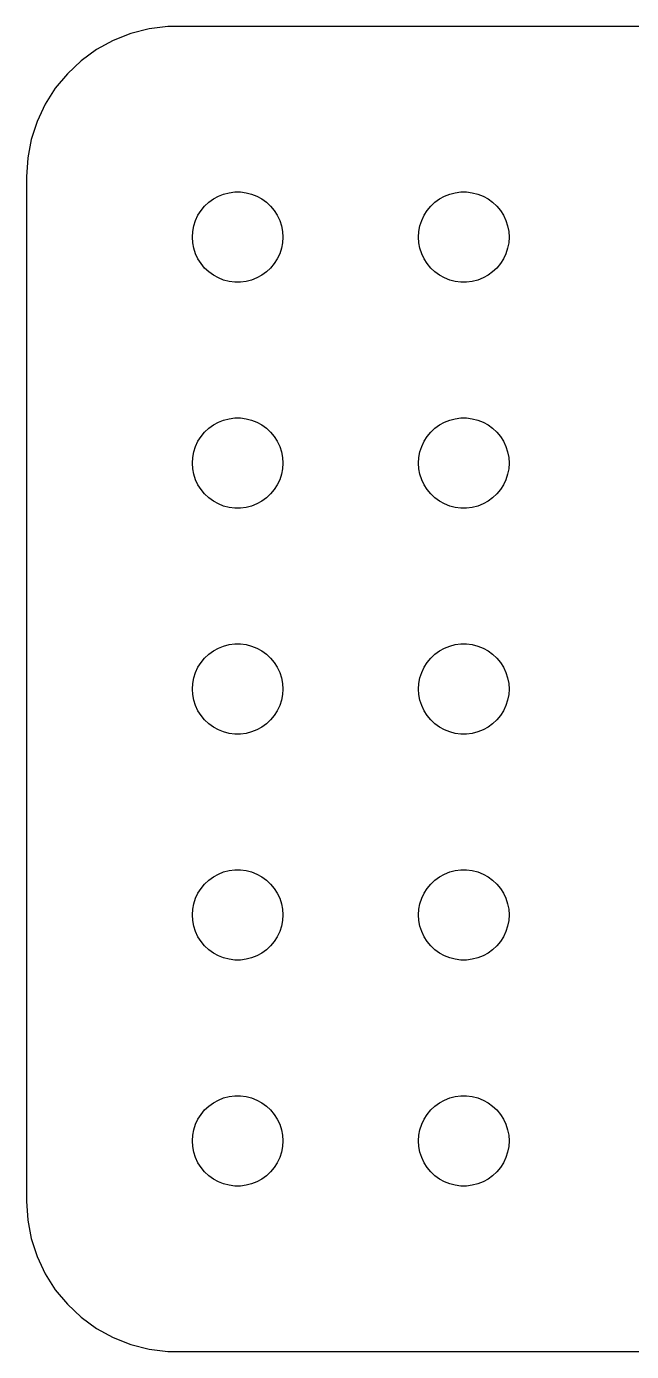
# Model space of a CAD drawing. Header units: metres. Extents: x -22 to 22, y 140 to 346.
# Drawn here: x -22 to -1.94, y 140.01 to 183.99 of the extents above; entities that cross this region are included whole.
import ezdxf

# ---------------------------------------------------------------- set-up
doc = ezdxf.new("R2010")
doc.units = ezdxf.units.M

msp = doc.modelspace()

# ---------------------------------------------------------------- linework, layer by layer
for p, q in [((-17.9369, 183.911), (-18.5451, 183.755)), ((-17.3139, 183.99), (-17.9369, 183.911)), ((17.3139, 183.99), (-17.3139, 183.99)), ((-19.1289, 183.524), (-19.6791, 183.222)), ((-18.5451, 183.755), (-19.1289, 183.524)), ((-19.6791, 183.222), (-20.1871, 182.853)), ((-20.1871, 182.853), (-20.6448, 182.423)), ((-20.6448, 182.423), (-21.0451, 181.939)), ((-21.0451, 181.939), (-21.3815, 181.409)), ((-21.3815, 181.409), (-21.6489, 180.841)), ((-21.6489, 180.841), (-21.8429, 180.243)), ((-21.8429, 180.243), (-21.9606, 179.627)), ((-21.9606, 179.627), (-22, 179)), ((-22, 179), (-22, 145)), ((-16.0934, 178.027), (-15.9561, 178.156)), ((-15.9561, 178.156), (-15.8037, 178.266)), ((-15.8037, 178.266), (-15.6387, 178.357)), ((-15.6387, 178.357), (-15.4635, 178.427)), ((-15.4635, 178.427), (-15.2811, 178.473)), ((-15.2811, 178.473), (-15.0942, 178.497)), ((-15.0942, 178.497), (-14.9058, 178.497)), ((-14.9058, 178.497), (-14.7189, 178.473)), ((-14.7189, 178.473), (-14.5365, 178.427)), ((-14.5365, 178.427), (-14.3613, 178.357)), ((-14.3613, 178.357), (-14.1963, 178.266)), ((-14.1963, 178.266), (-14.0439, 178.156)), ((-14.0439, 178.156), (-13.9065, 178.027)), ((-8.59344, 178.027), (-8.45613, 178.156)), ((-8.45613, 178.156), (-8.30373, 178.266)), ((-8.30373, 178.266), (-8.13866, 178.357)), ((-8.13866, 178.357), (-7.96352, 178.427)), ((-7.96352, 178.427), (-7.78107, 178.473)), ((-7.78107, 178.473), (-7.59418, 178.497)), ((-7.59418, 178.497), (-7.40581, 178.497)), ((-7.40581, 178.497), (-7.21892, 178.473)), ((-7.21892, 178.473), (-7.03647, 178.427)), ((-7.03647, 178.427), (-6.86133, 178.357)), ((-6.86133, 178.357), (-6.69626, 178.266)), ((-6.69626, 178.266), (-6.54385, 178.156)), ((-6.54385, 178.156), (-6.40654, 178.027)), ((-16.3947, 177.552), (-16.3145, 177.723)), ((-16.3145, 177.723), (-16.2135, 177.882)), ((-16.2135, 177.882), (-16.0934, 178.027)), ((-13.9065, 178.027), (-13.7865, 177.882)), ((-13.7865, 177.882), (-13.6855, 177.723)), ((-13.6855, 177.723), (-13.6053, 177.552)), ((-8.89465, 177.552), (-8.81445, 177.723)), ((-8.81445, 177.723), (-8.71352, 177.882)), ((-8.71352, 177.882), (-8.59344, 178.027)), ((-6.40654, 178.027), (-6.28647, 177.882)), ((-6.28647, 177.882), (-6.18553, 177.723)), ((-6.18553, 177.723), (-6.10533, 177.552)), ((-16.4882, 177.188), (-16.4529, 177.373)), ((-16.4529, 177.373), (-16.3947, 177.552)), ((-13.6053, 177.552), (-13.5471, 177.373)), ((-13.5471, 177.373), (-13.5118, 177.188)), ((-8.98816, 177.188), (-8.95287, 177.373)), ((-8.95287, 177.373), (-8.89465, 177.552)), ((-6.10533, 177.552), (-6.04712, 177.373)), ((-6.04712, 177.373), (-6.01183, 177.188)), ((-16.5, 177), (-16.4882, 177.188)), ((-16.4882, 176.812), (-16.5, 177)), ((-16.4529, 176.627), (-16.4882, 176.812)), ((-13.5118, 176.812), (-13.5471, 176.627)), ((-13.5118, 177.188), (-13.5, 177)), ((-13.5, 177), (-13.5118, 176.812)), ((-9, 177), (-8.98816, 177.188)), ((-8.98816, 176.812), (-9, 177)), ((-8.95287, 176.627), (-8.98816, 176.812)), ((-6.01183, 176.812), (-6.04712, 176.627)), ((-6.01183, 177.188), (-6, 177)), ((-6, 177), (-6.01183, 176.812)), ((-16.3947, 176.448), (-16.4529, 176.627)), ((-16.3145, 176.277), (-16.3947, 176.448)), ((-13.6053, 176.448), (-13.6855, 176.277)), ((-13.5471, 176.627), (-13.6053, 176.448)), ((-8.89465, 176.448), (-8.95287, 176.627)), ((-8.81445, 176.277), (-8.89465, 176.448)), ((-6.10533, 176.448), (-6.18553, 176.277)), ((-6.04712, 176.627), (-6.10533, 176.448)), ((-16.2135, 176.118), (-16.3145, 176.277)), ((-16.0934, 175.973), (-16.2135, 176.118)), ((-15.9561, 175.844), (-16.0934, 175.973)), ((-13.9065, 175.973), (-14.0439, 175.844)), ((-13.7865, 176.118), (-13.9065, 175.973)), ((-13.6855, 176.277), (-13.7865, 176.118)), ((-8.71352, 176.118), (-8.81445, 176.277)), ((-8.59344, 175.973), (-8.71352, 176.118)), ((-8.45613, 175.844), (-8.59344, 175.973)), ((-6.40654, 175.973), (-6.54385, 175.844)), ((-6.28647, 176.118), (-6.40654, 175.973)), ((-6.18553, 176.277), (-6.28647, 176.118)), ((-15.8037, 175.734), (-15.9561, 175.844)), ((-15.6387, 175.643), (-15.8037, 175.734)), ((-15.4635, 175.573), (-15.6387, 175.643)), ((-15.2811, 175.527), (-15.4635, 175.573)), ((-15.0942, 175.503), (-15.2811, 175.527)), ((-14.9058, 175.503), (-15.0942, 175.503)), ((-14.7189, 175.527), (-14.9058, 175.503)), ((-14.5365, 175.573), (-14.7189, 175.527)), ((-14.3613, 175.643), (-14.5365, 175.573)), ((-14.1963, 175.734), (-14.3613, 175.643)), ((-14.0439, 175.844), (-14.1963, 175.734)), ((-8.30373, 175.734), (-8.45613, 175.844)), ((-8.13866, 175.643), (-8.30373, 175.734)), ((-7.96352, 175.573), (-8.13866, 175.643)), ((-7.78107, 175.527), (-7.96352, 175.573)), ((-7.59418, 175.503), (-7.78107, 175.527)), ((-7.40581, 175.503), (-7.59418, 175.503)), ((-7.21892, 175.527), (-7.40581, 175.503)), ((-7.03647, 175.573), (-7.21892, 175.527)), ((-6.86133, 175.643), (-7.03647, 175.573)), ((-6.69626, 175.734), (-6.86133, 175.643)), ((-6.54385, 175.844), (-6.69626, 175.734)), ((-16.0934, 170.527), (-15.9561, 170.656)), ((-15.9561, 170.656), (-15.8037, 170.766)), ((-15.8037, 170.766), (-15.6387, 170.857)), ((-15.6387, 170.857), (-15.4635, 170.927)), ((-15.4635, 170.927), (-15.2811, 170.973)), ((-15.2811, 170.973), (-15.0942, 170.997)), ((-15.0942, 170.997), (-14.9058, 170.997)), ((-14.9058, 170.997), (-14.7189, 170.973)), ((-14.7189, 170.973), (-14.5365, 170.927)), ((-14.5365, 170.927), (-14.3613, 170.857)), ((-14.3613, 170.857), (-14.1963, 170.766)), ((-14.1963, 170.766), (-14.0439, 170.656)), ((-14.0439, 170.656), (-13.9065, 170.527)), ((-8.59344, 170.527), (-8.45613, 170.656)), ((-8.45613, 170.656), (-8.30373, 170.766)), ((-8.30373, 170.766), (-8.13866, 170.857)), ((-8.13866, 170.857), (-7.96352, 170.927)), ((-7.96352, 170.927), (-7.78107, 170.973)), ((-7.78107, 170.973), (-7.59418, 170.997)), ((-7.59418, 170.997), (-7.40581, 170.997)), ((-7.40581, 170.997), (-7.21892, 170.973)), ((-7.21892, 170.973), (-7.03647, 170.927)), ((-7.03647, 170.927), (-6.86133, 170.857)), ((-6.86133, 170.857), (-6.69626, 170.766)), ((-6.69626, 170.766), (-6.54385, 170.656)), ((-6.54385, 170.656), (-6.40654, 170.527)), ((-16.3947, 170.052), (-16.3145, 170.223)), ((-16.3145, 170.223), (-16.2135, 170.382)), ((-16.2135, 170.382), (-16.0934, 170.527)), ((-13.9065, 170.527), (-13.7865, 170.382)), ((-13.7865, 170.382), (-13.6855, 170.223)), ((-13.6855, 170.223), (-13.6053, 170.052)), ((-8.89465, 170.052), (-8.81445, 170.223)), ((-8.81445, 170.223), (-8.71352, 170.382)), ((-8.71352, 170.382), (-8.59344, 170.527)), ((-6.40654, 170.527), (-6.28647, 170.382)), ((-6.28647, 170.382), (-6.18553, 170.223)), ((-6.18553, 170.223), (-6.10533, 170.052)), ((-16.4882, 169.688), (-16.4529, 169.873)), ((-16.4529, 169.873), (-16.3947, 170.052)), ((-13.6053, 170.052), (-13.5471, 169.873)), ((-13.5471, 169.873), (-13.5118, 169.688)), ((-8.98816, 169.688), (-8.95287, 169.873)), ((-8.95287, 169.873), (-8.89465, 170.052)), ((-6.10533, 170.052), (-6.04712, 169.873)), ((-6.04712, 169.873), (-6.01183, 169.688)), ((-16.5, 169.5), (-16.4882, 169.688)), ((-16.4882, 169.312), (-16.5, 169.5)), ((-13.5118, 169.688), (-13.5, 169.5)), ((-13.5, 169.5), (-13.5118, 169.312)), ((-9, 169.5), (-8.98816, 169.688)), ((-8.98816, 169.312), (-9, 169.5)), ((-6.01183, 169.688), (-6, 169.5)), ((-6, 169.5), (-6.01183, 169.312)), ((-16.4529, 169.127), (-16.4882, 169.312)), ((-16.3947, 168.948), (-16.4529, 169.127)), ((-16.3145, 168.777), (-16.3947, 168.948)), ((-13.6053, 168.948), (-13.6855, 168.777)), ((-13.5471, 169.127), (-13.6053, 168.948)), ((-13.5118, 169.312), (-13.5471, 169.127)), ((-8.95287, 169.127), (-8.98816, 169.312)), ((-8.89465, 168.948), (-8.95287, 169.127)), ((-8.81445, 168.777), (-8.89465, 168.948)), ((-6.10533, 168.948), (-6.18553, 168.777)), ((-6.04712, 169.127), (-6.10533, 168.948)), ((-6.01183, 169.312), (-6.04712, 169.127)), ((-16.2135, 168.618), (-16.3145, 168.777)), ((-16.0934, 168.473), (-16.2135, 168.618)), ((-15.9561, 168.344), (-16.0934, 168.473)), ((-13.9065, 168.473), (-14.0439, 168.344)), ((-13.7865, 168.618), (-13.9065, 168.473)), ((-13.6855, 168.777), (-13.7865, 168.618)), ((-8.71352, 168.618), (-8.81445, 168.777)), ((-8.59344, 168.473), (-8.71352, 168.618)), ((-8.45613, 168.344), (-8.59344, 168.473)), ((-6.40654, 168.473), (-6.54385, 168.344)), ((-6.28647, 168.618), (-6.40654, 168.473)), ((-6.18553, 168.777), (-6.28647, 168.618)), ((-15.8037, 168.234), (-15.9561, 168.344)), ((-15.6387, 168.143), (-15.8037, 168.234)), ((-15.4635, 168.073), (-15.6387, 168.143)), ((-15.2811, 168.027), (-15.4635, 168.073)), ((-15.0942, 168.003), (-15.2811, 168.027)), ((-14.7189, 168.027), (-14.9058, 168.003)), ((-14.5365, 168.073), (-14.7189, 168.027)), ((-14.3613, 168.143), (-14.5365, 168.073)), ((-14.1963, 168.234), (-14.3613, 168.143)), ((-14.0439, 168.344), (-14.1963, 168.234)), ((-8.30373, 168.234), (-8.45613, 168.344)), ((-8.13866, 168.143), (-8.30373, 168.234)), ((-7.96352, 168.073), (-8.13866, 168.143)), ((-7.78107, 168.027), (-7.96352, 168.073)), ((-7.59418, 168.003), (-7.78107, 168.027)), ((-7.21892, 168.027), (-7.40581, 168.003)), ((-7.03647, 168.073), (-7.21892, 168.027)), ((-6.86133, 168.143), (-7.03647, 168.073)), ((-6.69626, 168.234), (-6.86133, 168.143)), ((-6.54385, 168.344), (-6.69626, 168.234)), ((-14.9058, 168.003), (-15.0942, 168.003)), ((-7.40581, 168.003), (-7.59418, 168.003)), ((-15.9561, 163.156), (-15.8037, 163.266)), ((-15.8037, 163.266), (-15.6387, 163.357)), ((-15.6387, 163.357), (-15.4635, 163.427)), ((-15.4635, 163.427), (-15.2811, 163.473)), ((-15.2811, 163.473), (-15.0942, 163.497)), ((-15.0942, 163.497), (-14.9058, 163.497)), ((-14.9058, 163.497), (-14.7189, 163.473)), ((-14.7189, 163.473), (-14.5365, 163.427)), ((-14.5365, 163.427), (-14.3613, 163.357)), ((-14.3613, 163.357), (-14.1963, 163.266)), ((-14.1963, 163.266), (-14.0439, 163.156)), ((-8.45613, 163.156), (-8.30373, 163.266)), ((-8.30373, 163.266), (-8.13866, 163.357)), ((-8.13866, 163.357), (-7.96352, 163.427)), ((-7.96352, 163.427), (-7.78107, 163.473)), ((-7.78107, 163.473), (-7.59418, 163.497)), ((-7.59418, 163.497), (-7.40581, 163.497)), ((-7.40581, 163.497), (-7.21892, 163.473)), ((-7.21892, 163.473), (-7.03647, 163.427)), ((-7.03647, 163.427), (-6.86133, 163.357)), ((-6.86133, 163.357), (-6.69626, 163.266)), ((-6.69626, 163.266), (-6.54385, 163.156)), ((-16.3145, 162.723), (-16.2135, 162.882)), ((-16.2135, 162.882), (-16.0934, 163.027)), ((-16.0934, 163.027), (-15.9561, 163.156)), ((-14.0439, 163.156), (-13.9065, 163.027)), ((-13.9065, 163.027), (-13.7865, 162.882)), ((-13.7865, 162.882), (-13.6855, 162.723)), ((-8.81445, 162.723), (-8.71352, 162.882)), ((-8.71352, 162.882), (-8.59344, 163.027)), ((-8.59344, 163.027), (-8.45613, 163.156)), ((-6.54385, 163.156), (-6.40654, 163.027)), ((-6.40654, 163.027), (-6.28647, 162.882)), ((-6.28647, 162.882), (-6.18553, 162.723)), ((-16.4882, 162.188), (-16.4529, 162.373)), ((-16.4529, 162.373), (-16.3947, 162.552)), ((-16.3947, 162.552), (-16.3145, 162.723)), ((-13.6855, 162.723), (-13.6053, 162.552)), ((-13.6053, 162.552), (-13.5471, 162.373)), ((-13.5471, 162.373), (-13.5118, 162.188)), ((-8.98816, 162.188), (-8.95287, 162.373)), ((-8.95287, 162.373), (-8.89465, 162.552)), ((-8.89465, 162.552), (-8.81445, 162.723)), ((-6.18553, 162.723), (-6.10533, 162.552)), ((-6.10533, 162.552), (-6.04712, 162.373)), ((-6.04712, 162.373), (-6.01183, 162.188)), ((-16.5, 162), (-16.4882, 162.188)), ((-16.4882, 161.812), (-16.5, 162)), ((-13.5118, 162.188), (-13.5, 162)), ((-13.5, 162), (-13.5118, 161.812)), ((-9, 162), (-8.98816, 162.188)), ((-8.98816, 161.812), (-9, 162)), ((-6.01183, 162.188), (-6, 162)), ((-6, 162), (-6.01183, 161.812)), ((-16.4529, 161.627), (-16.4882, 161.812)), ((-16.3947, 161.448), (-16.4529, 161.627)), ((-16.3145, 161.277), (-16.3947, 161.448)), ((-13.6053, 161.448), (-13.6855, 161.277)), ((-13.5471, 161.627), (-13.6053, 161.448)), ((-13.5118, 161.812), (-13.5471, 161.627)), ((-8.95287, 161.627), (-8.98816, 161.812)), ((-8.89465, 161.448), (-8.95287, 161.627)), ((-8.81445, 161.277), (-8.89465, 161.448)), ((-6.10533, 161.448), (-6.18553, 161.277)), ((-6.04712, 161.627), (-6.10533, 161.448)), ((-6.01183, 161.812), (-6.04712, 161.627)), ((-16.2135, 161.118), (-16.3145, 161.277)), ((-16.0934, 160.973), (-16.2135, 161.118)), ((-15.9561, 160.844), (-16.0934, 160.973)), ((-13.9065, 160.973), (-14.0439, 160.844)), ((-13.7865, 161.118), (-13.9065, 160.973)), ((-13.6855, 161.277), (-13.7865, 161.118)), ((-8.71352, 161.118), (-8.81445, 161.277)), ((-8.59344, 160.973), (-8.71352, 161.118)), ((-8.45613, 160.844), (-8.59344, 160.973)), ((-6.40654, 160.973), (-6.54385, 160.844)), ((-6.28647, 161.118), (-6.40654, 160.973)), ((-6.18553, 161.277), (-6.28647, 161.118)), ((-15.8037, 160.734), (-15.9561, 160.844)), ((-15.6387, 160.643), (-15.8037, 160.734)), ((-15.4635, 160.573), (-15.6387, 160.643)), ((-15.2811, 160.527), (-15.4635, 160.573)), ((-14.5365, 160.573), (-14.7189, 160.527)), ((-14.3613, 160.643), (-14.5365, 160.573)), ((-14.1963, 160.734), (-14.3613, 160.643)), ((-14.0439, 160.844), (-14.1963, 160.734)), ((-8.30373, 160.734), (-8.45613, 160.844)), ((-8.13866, 160.643), (-8.30373, 160.734)), ((-7.96352, 160.573), (-8.13866, 160.643)), ((-7.78107, 160.527), (-7.96352, 160.573)), ((-7.03647, 160.573), (-7.21892, 160.527)), ((-6.86133, 160.643), (-7.03647, 160.573)), ((-6.69626, 160.734), (-6.86133, 160.643)), ((-6.54385, 160.844), (-6.69626, 160.734)), ((-15.0942, 160.503), (-15.2811, 160.527)), ((-14.9058, 160.503), (-15.0942, 160.503)), ((-14.7189, 160.527), (-14.9058, 160.503)), ((-7.59418, 160.503), (-7.78107, 160.527)), ((-7.40581, 160.503), (-7.59418, 160.503)), ((-7.21892, 160.527), (-7.40581, 160.503)), ((-15.9561, 155.656), (-15.8037, 155.766)), ((-15.8037, 155.766), (-15.6387, 155.857)), ((-15.6387, 155.857), (-15.4635, 155.927)), ((-15.4635, 155.927), (-15.2811, 155.973)), ((-15.2811, 155.973), (-15.0942, 155.997)), ((-15.0942, 155.997), (-14.9058, 155.997)), ((-14.9058, 155.997), (-14.7189, 155.973)), ((-14.7189, 155.973), (-14.5365, 155.927)), ((-14.5365, 155.927), (-14.3613, 155.857)), ((-14.3613, 155.857), (-14.1963, 155.766)), ((-14.1963, 155.766), (-14.0439, 155.656)), ((-8.45613, 155.656), (-8.30373, 155.766)), ((-8.30373, 155.766), (-8.13866, 155.857)), ((-8.13866, 155.857), (-7.96352, 155.927)), ((-7.96352, 155.927), (-7.78107, 155.973)), ((-7.78107, 155.973), (-7.59418, 155.997)), ((-7.59418, 155.997), (-7.40581, 155.997)), ((-7.40581, 155.997), (-7.21892, 155.973)), ((-7.21892, 155.973), (-7.03647, 155.927)), ((-7.03647, 155.927), (-6.86133, 155.857)), ((-6.86133, 155.857), (-6.69626, 155.766)), ((-6.69626, 155.766), (-6.54385, 155.656)), ((-16.3145, 155.223), (-16.2135, 155.382)), ((-16.2135, 155.382), (-16.0934, 155.527)), ((-16.0934, 155.527), (-15.9561, 155.656)), ((-14.0439, 155.656), (-13.9065, 155.527)), ((-13.9065, 155.527), (-13.7865, 155.382)), ((-13.7865, 155.382), (-13.6855, 155.223)), ((-8.81445, 155.223), (-8.71352, 155.382)), ((-8.71352, 155.382), (-8.59344, 155.527)), ((-8.59344, 155.527), (-8.45613, 155.656)), ((-6.54385, 155.656), (-6.40654, 155.527)), ((-6.40654, 155.527), (-6.28647, 155.382)), ((-6.28647, 155.382), (-6.18553, 155.223)), ((-16.4882, 154.688), (-16.4529, 154.873)), ((-16.4529, 154.873), (-16.3947, 155.052)), ((-16.3947, 155.052), (-16.3145, 155.223)), ((-13.6855, 155.223), (-13.6053, 155.052)), ((-13.6053, 155.052), (-13.5471, 154.873)), ((-13.5471, 154.873), (-13.5118, 154.688)), ((-8.98816, 154.688), (-8.95287, 154.873)), ((-8.95287, 154.873), (-8.89465, 155.052)), ((-8.89465, 155.052), (-8.81445, 155.223)), ((-6.18553, 155.223), (-6.10533, 155.052)), ((-6.10533, 155.052), (-6.04712, 154.873)), ((-6.04712, 154.873), (-6.01183, 154.688)), ((-16.5, 154.5), (-16.4882, 154.688)), ((-16.4882, 154.312), (-16.5, 154.5)), ((-13.5118, 154.688), (-13.5, 154.5)), ((-13.5, 154.5), (-13.5118, 154.312)), ((-9, 154.5), (-8.98816, 154.688)), ((-8.98816, 154.312), (-9, 154.5)), ((-6.01183, 154.688), (-6, 154.5)), ((-6, 154.5), (-6.01183, 154.312)), ((-16.4529, 154.127), (-16.4882, 154.312)), ((-16.3947, 153.948), (-16.4529, 154.127)), ((-16.3145, 153.777), (-16.3947, 153.948)), ((-13.6053, 153.948), (-13.6855, 153.777)), ((-13.5471, 154.127), (-13.6053, 153.948)), ((-13.5118, 154.312), (-13.5471, 154.127)), ((-8.95287, 154.127), (-8.98816, 154.312)), ((-8.89465, 153.948), (-8.95287, 154.127)), ((-8.81445, 153.777), (-8.89465, 153.948)), ((-6.10533, 153.948), (-6.18553, 153.777)), ((-6.04712, 154.127), (-6.10533, 153.948)), ((-6.01183, 154.312), (-6.04712, 154.127)), ((-16.2135, 153.618), (-16.3145, 153.777)), ((-16.0934, 153.473), (-16.2135, 153.618)), ((-13.7865, 153.618), (-13.9065, 153.473)), ((-13.6855, 153.777), (-13.7865, 153.618)), ((-8.71352, 153.618), (-8.81445, 153.777)), ((-8.59344, 153.473), (-8.71352, 153.618)), ((-6.28647, 153.618), (-6.40654, 153.473)), ((-6.18553, 153.777), (-6.28647, 153.618)), ((-15.9561, 153.344), (-16.0934, 153.473)), ((-15.8037, 153.234), (-15.9561, 153.344)), ((-15.6387, 153.143), (-15.8037, 153.234)), ((-15.4635, 153.073), (-15.6387, 153.143)), ((-15.2811, 153.027), (-15.4635, 153.073)), ((-14.5365, 153.073), (-14.7189, 153.027)), ((-14.3613, 153.143), (-14.5365, 153.073)), ((-14.1963, 153.234), (-14.3613, 153.143)), ((-14.0439, 153.344), (-14.1963, 153.234)), ((-13.9065, 153.473), (-14.0439, 153.344)), ((-8.45613, 153.344), (-8.59344, 153.473)), ((-8.30373, 153.234), (-8.45613, 153.344)), ((-8.13866, 153.143), (-8.30373, 153.234)), ((-7.96352, 153.073), (-8.13866, 153.143)), ((-7.78107, 153.027), (-7.96352, 153.073)), ((-7.03647, 153.073), (-7.21892, 153.027)), ((-6.86133, 153.143), (-7.03647, 153.073)), ((-6.69626, 153.234), (-6.86133, 153.143)), ((-6.54385, 153.344), (-6.69626, 153.234)), ((-6.40654, 153.473), (-6.54385, 153.344)), ((-15.0942, 153.003), (-15.2811, 153.027)), ((-14.9058, 153.003), (-15.0942, 153.003)), ((-14.7189, 153.027), (-14.9058, 153.003)), ((-7.59418, 153.003), (-7.78107, 153.027)), ((-7.40581, 153.003), (-7.59418, 153.003)), ((-7.21892, 153.027), (-7.40581, 153.003)), ((-15.9561, 148.156), (-15.8037, 148.266)), ((-15.8037, 148.266), (-15.6387, 148.357)), ((-15.6387, 148.357), (-15.4635, 148.427)), ((-15.4635, 148.427), (-15.2811, 148.473)), ((-15.2811, 148.473), (-15.0942, 148.497)), ((-15.0942, 148.497), (-14.9058, 148.497)), ((-14.9058, 148.497), (-14.7189, 148.473)), ((-14.7189, 148.473), (-14.5365, 148.427)), ((-14.5365, 148.427), (-14.3613, 148.357)), ((-14.3613, 148.357), (-14.1963, 148.266)), ((-14.1963, 148.266), (-14.0439, 148.156)), ((-8.45613, 148.156), (-8.30373, 148.266)), ((-8.30373, 148.266), (-8.13866, 148.357)), ((-8.13866, 148.357), (-7.96352, 148.427)), ((-7.96352, 148.427), (-7.78107, 148.473)), ((-7.78107, 148.473), (-7.59418, 148.497)), ((-7.59418, 148.497), (-7.40581, 148.497)), ((-7.40581, 148.497), (-7.21892, 148.473)), ((-7.21892, 148.473), (-7.03647, 148.427)), ((-7.03647, 148.427), (-6.86133, 148.357)), ((-6.86133, 148.357), (-6.69626, 148.266)), ((-6.69626, 148.266), (-6.54385, 148.156)), ((-16.3145, 147.723), (-16.2135, 147.882)), ((-16.2135, 147.882), (-16.0934, 148.027)), ((-16.0934, 148.027), (-15.9561, 148.156)), ((-14.0439, 148.156), (-13.9065, 148.027)), ((-13.9065, 148.027), (-13.7865, 147.882)), ((-13.7865, 147.882), (-13.6855, 147.723)), ((-8.81445, 147.723), (-8.71352, 147.882)), ((-8.71352, 147.882), (-8.59344, 148.027)), ((-8.59344, 148.027), (-8.45613, 148.156)), ((-6.54385, 148.156), (-6.40654, 148.027)), ((-6.40654, 148.027), (-6.28647, 147.882)), ((-6.28647, 147.882), (-6.18553, 147.723)), ((-16.4882, 147.188), (-16.4529, 147.373)), ((-16.4529, 147.373), (-16.3947, 147.552)), ((-16.3947, 147.552), (-16.3145, 147.723)), ((-13.6855, 147.723), (-13.6053, 147.552)), ((-13.6053, 147.552), (-13.5471, 147.373)), ((-13.5471, 147.373), (-13.5118, 147.188)), ((-8.98816, 147.188), (-8.95287, 147.373)), ((-8.95287, 147.373), (-8.89465, 147.552)), ((-8.89465, 147.552), (-8.81445, 147.723)), ((-6.18553, 147.723), (-6.10533, 147.552)), ((-6.10533, 147.552), (-6.04712, 147.373)), ((-6.04712, 147.373), (-6.01183, 147.188)), ((-16.5, 147), (-16.4882, 147.188)), ((-16.4882, 146.812), (-16.5, 147)), ((-13.5118, 147.188), (-13.5, 147)), ((-13.5, 147), (-13.5118, 146.812)), ((-9, 147), (-8.98816, 147.188)), ((-8.98816, 146.812), (-9, 147)), ((-6.01183, 147.188), (-6, 147)), ((-6, 147), (-6.01183, 146.812)), ((-16.4529, 146.627), (-16.4882, 146.812)), ((-16.3947, 146.448), (-16.4529, 146.627)), ((-13.5471, 146.627), (-13.6053, 146.448)), ((-13.5118, 146.812), (-13.5471, 146.627)), ((-8.95287, 146.627), (-8.98816, 146.812)), ((-8.89465, 146.448), (-8.95287, 146.627)), ((-6.04712, 146.627), (-6.10533, 146.448)), ((-6.01183, 146.812), (-6.04712, 146.627)), ((-16.3145, 146.277), (-16.3947, 146.448)), ((-16.2135, 146.118), (-16.3145, 146.277)), ((-16.0934, 145.973), (-16.2135, 146.118)), ((-13.7865, 146.118), (-13.9065, 145.973)), ((-13.6855, 146.277), (-13.7865, 146.118)), ((-13.6053, 146.448), (-13.6855, 146.277)), ((-8.81445, 146.277), (-8.89465, 146.448)), ((-8.71352, 146.118), (-8.81445, 146.277)), ((-8.59344, 145.973), (-8.71352, 146.118)), ((-6.28647, 146.118), (-6.40654, 145.973)), ((-6.18553, 146.277), (-6.28647, 146.118)), ((-6.10533, 146.448), (-6.18553, 146.277)), ((-15.9561, 145.844), (-16.0934, 145.973)), ((-15.8037, 145.734), (-15.9561, 145.844)), ((-15.6387, 145.643), (-15.8037, 145.734)), ((-15.4635, 145.573), (-15.6387, 145.643)), ((-14.3613, 145.643), (-14.5365, 145.573)), ((-14.1963, 145.734), (-14.3613, 145.643)), ((-14.0439, 145.844), (-14.1963, 145.734)), ((-13.9065, 145.973), (-14.0439, 145.844)), ((-8.45613, 145.844), (-8.59344, 145.973)), ((-8.30373, 145.734), (-8.45613, 145.844)), ((-8.13866, 145.643), (-8.30373, 145.734)), ((-7.96352, 145.573), (-8.13866, 145.643)), ((-6.86133, 145.643), (-7.03647, 145.573)), ((-6.69626, 145.734), (-6.86133, 145.643)), ((-6.54385, 145.844), (-6.69626, 145.734)), ((-6.40654, 145.973), (-6.54385, 145.844)), ((-15.2811, 145.527), (-15.4635, 145.573)), ((-15.0942, 145.503), (-15.2811, 145.527)), ((-14.9058, 145.503), (-15.0942, 145.503)), ((-14.7189, 145.527), (-14.9058, 145.503)), ((-14.5365, 145.573), (-14.7189, 145.527)), ((-7.78107, 145.527), (-7.96352, 145.573)), ((-7.59418, 145.503), (-7.78107, 145.527)), ((-7.40581, 145.503), (-7.59418, 145.503)), ((-7.21892, 145.527), (-7.40581, 145.503)), ((-7.03647, 145.573), (-7.21892, 145.527)), ((-22, 145), (-21.9606, 144.373)), ((-21.9606, 144.373), (-21.8429, 143.757)), ((-21.8429, 143.757), (-21.6489, 143.159)), ((-21.6489, 143.159), (-21.3815, 142.591)), ((-21.3815, 142.591), (-21.0451, 142.061)), ((-21.0451, 142.061), (-20.6448, 141.577)), ((-20.6448, 141.577), (-20.1871, 141.147)), ((-20.1871, 141.147), (-19.6791, 140.778)), ((-19.6791, 140.778), (-19.1289, 140.476)), ((-19.1289, 140.476), (-18.5451, 140.245)), ((-18.5451, 140.245), (-17.9369, 140.089)), ((-17.9369, 140.089), (-17.3139, 140.01)), ((-17.3139, 140.01), (17.3139, 140.01))]:
    msp.add_line(p, q)

doc.saveas('drawing.dxf')
